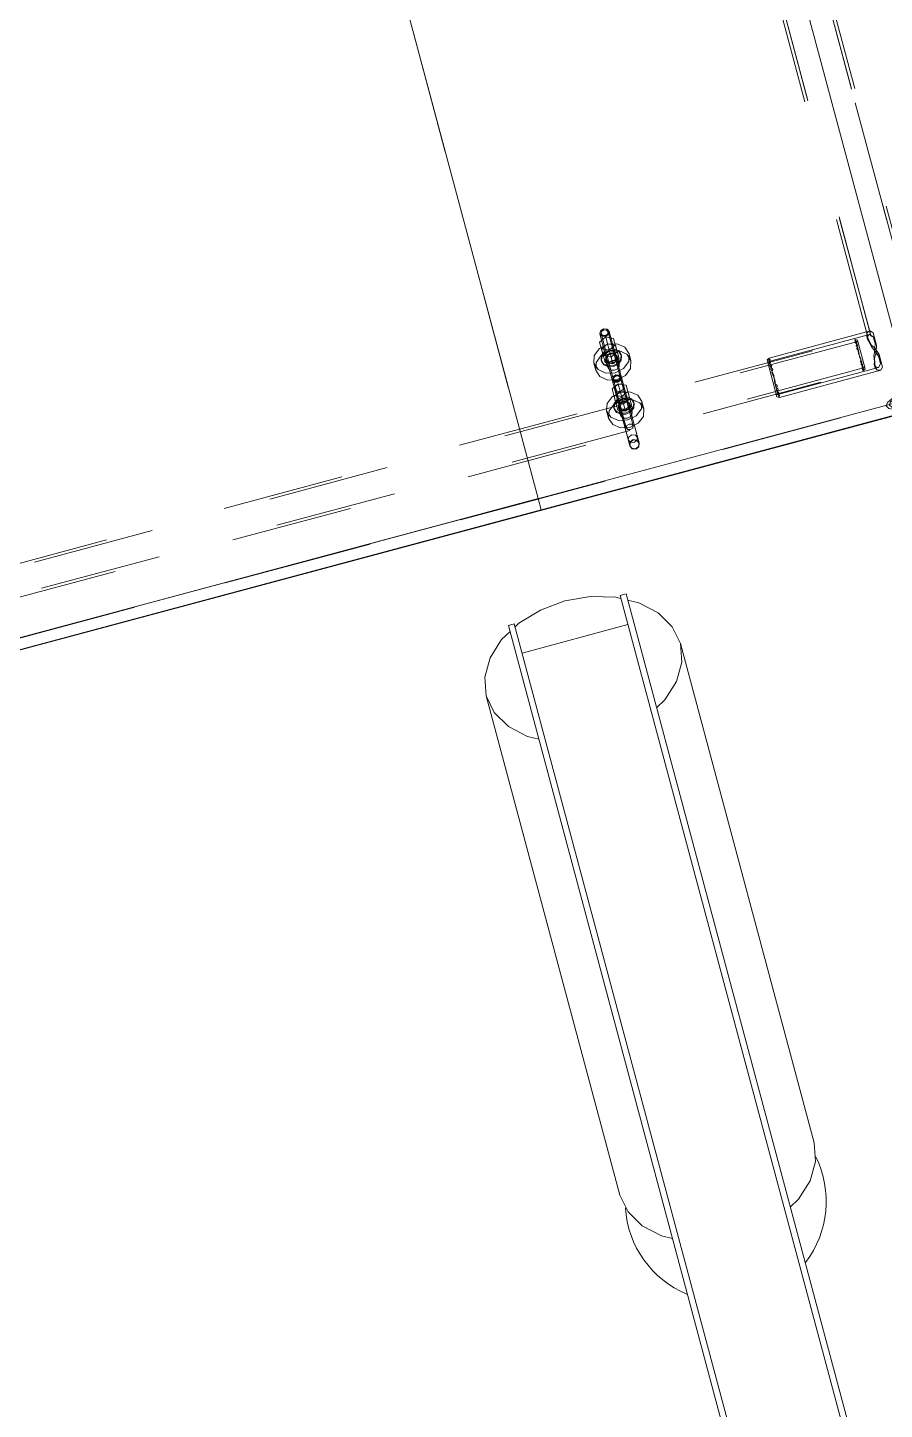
# Model space of a CAD drawing. Header units: millimetres. Extents: x -753 to 90, y 56274 to 56868.
# Drawn here: x -309.9 to -295.83, y 56762.3 to 56784.98 of the extents above; entities that cross this region are included whole.
import ezdxf

# ---------------------------------------------------------------- set-up
doc = ezdxf.new("R2010")
doc.units = ezdxf.units.MM
doc.linetypes.add('XKITLINE00', pattern=[0])
doc.linetypes.add('XKITLINE02', pattern=[4, 2, -2])
doc.layers.add('Cota', color=4, linetype='Continuous', lineweight=0)
doc.layers.add('Peça', color=2, linetype='Continuous', lineweight=0)

# ---------------------------------------------------------------- blocks, each defined once
blk = doc.blocks.new('*A1305')
at = {"layer": 'Peça', "color": 7, "linetype": 'XKITLINE02', "lineweight": 0}
for p, q in [((-296.268, 56779.828), (-333.746, 56769.787)), ((-333.719, 56769.841), (-296.318, 56779.861)), ((-296.32, 56779.838), (-296.302, 56779.849)), ((-296.286, 56779.802), (-296.32, 56779.838)), ((-296.318, 56779.861), (-296.297, 56779.828)), ((-296.302, 56779.849), (-296.318, 56779.861)), ((-296.318, 56779.861), (-296.273, 56779.849)), ((-296.297, 56779.828), (-296.313, 56779.811)), ((-296.313, 56779.811), (-296.276, 56779.765)), ((-296.297, 56779.754), (-296.286, 56779.802)), ((-296.276, 56779.765), (-296.285, 56779.706)), ((-296.147, 56779.377), (-296.273, 56779.849)), ((-296.297, 56779.754), (-296.269, 56779.727)), ((-296.285, 56779.706), (-296.257, 56779.678)), ((-296.256, 56779.63), (-296.269, 56779.727)), ((-296.257, 56779.678), (-296.242, 56779.576)), ((-296.218, 56779.534), (-296.256, 56779.63)), ((-296.242, 56779.576), (-296.205, 56779.485)), ((-296.152, 56779.398), (-333.631, 56769.357)), ((-333.58, 56769.324), (-296.18, 56779.344)), ((-296.228, 56779.495), (-296.218, 56779.534)), ((-296.191, 56779.449), (-296.228, 56779.495)), ((-296.205, 56779.485), (-296.216, 56779.448)), ((-296.216, 56779.448), (-296.181, 56779.412)), ((-296.2, 56779.391), (-296.191, 56779.449)), ((-296.2, 56779.391), (-296.178, 56779.384)), ((-296.181, 56779.412), (-296.193, 56779.363)), ((-296.193, 56779.363), (-296.172, 56779.363)), ((-296.18, 56779.344), (-296.178, 56779.384)), ((-296.18, 56779.344), (-296.147, 56779.377)), ((-296.172, 56779.363), (-296.18, 56779.344))]:
    blk.add_line(p, q, dxfattribs=at)
blk = doc.blocks.new('*A1307')
at = {"layer": 'Peça', "color": 7, "linetype": 'XKITLINE02', "lineweight": 0}
for p, q in [((-296.268, 56779.828), (-333.746, 56769.787)), ((-333.719, 56769.841), (-296.318, 56779.861)), ((-296.302, 56779.849), (-296.32, 56779.838)), ((-296.32, 56779.838), (-296.286, 56779.802)), ((-296.318, 56779.861), (-296.302, 56779.849)), ((-296.297, 56779.828), (-296.318, 56779.861)), ((-296.318, 56779.861), (-296.273, 56779.849)), ((-296.313, 56779.811), (-296.297, 56779.828)), ((-296.276, 56779.765), (-296.313, 56779.811)), ((-296.286, 56779.802), (-296.297, 56779.754)), ((-296.285, 56779.706), (-296.276, 56779.765)), ((-296.147, 56779.377), (-296.273, 56779.849)), ((-296.297, 56779.754), (-296.269, 56779.727)), ((-296.257, 56779.678), (-296.285, 56779.706)), ((-296.269, 56779.727), (-296.256, 56779.63)), ((-296.242, 56779.576), (-296.257, 56779.678)), ((-296.256, 56779.63), (-296.218, 56779.534)), ((-296.205, 56779.485), (-296.242, 56779.576)), ((-296.152, 56779.398), (-333.631, 56769.357)), ((-333.58, 56769.324), (-296.18, 56779.344)), ((-296.218, 56779.534), (-296.228, 56779.495)), ((-296.228, 56779.495), (-296.191, 56779.449)), ((-296.216, 56779.448), (-296.205, 56779.485)), ((-296.181, 56779.412), (-296.216, 56779.448)), ((-296.191, 56779.449), (-296.2, 56779.391)), ((-296.2, 56779.391), (-296.178, 56779.384)), ((-296.193, 56779.363), (-296.181, 56779.412)), ((-296.172, 56779.363), (-296.193, 56779.363)), ((-296.178, 56779.384), (-296.18, 56779.344)), ((-296.18, 56779.344), (-296.147, 56779.377)), ((-296.18, 56779.344), (-296.172, 56779.363))]:
    blk.add_line(p, q, dxfattribs=at)
blk = doc.blocks.new('*A1937')
at = {"layer": 'Peça', "color": 7, "linetype": 'XKITLINE02', "lineweight": 0}
for p, q in [((-296.067, 56780), (-297.727, 56779.555)), ((-296.108, 56779.977), (-296.067, 56780)), ((-296.067, 56780), (-296.016, 56779.969)), ((-297.752, 56779.494), (-296.077, 56779.943)), ((-296.122, 56779.902), (-296.12, 56779.958)), ((-296.122, 56779.902), (-296.112, 56779.863)), ((-296.09, 56779.852), (-296.122, 56779.902)), ((-296.12, 56779.958), (-296.108, 56779.977)), ((-296.112, 56779.863), (-296.11, 56779.91)), ((-296.085, 56779.821), (-296.112, 56779.863)), ((-296.11, 56779.91), (-296.096, 56779.932)), ((-296.077, 56779.943), (-296.096, 56779.932)), ((-296.053, 56779.774), (-296.09, 56779.852)), ((-296.085, 56779.821), (-296.041, 56779.729)), ((-296.077, 56779.943), (-296.015, 56779.905)), ((-295.987, 56779.711), (-296.053, 56779.774)), ((-296.016, 56779.969), (-295.961, 56779.764)), ((-296.015, 56779.905), (-295.985, 56779.795)), ((-295.985, 56779.795), (-295.994, 56779.642)), ((-295.968, 56779.643), (-295.961, 56779.764)), ((-297.727, 56779.555), (-297.76, 56779.523)), ((-297.727, 56779.555), (-297.737, 56779.532)), ((-297.73, 56779.506), (-297.727, 56779.555)), ((-296.041, 56779.729), (-296.01, 56779.699)), ((-295.925, 56779.572), (-296.01, 56779.699)), ((-296.007, 56779.6), (-295.994, 56779.642)), ((-295.998, 56779.499), (-296.007, 56779.6)), ((-295.968, 56779.643), (-295.995, 56779.555)), ((-295.995, 56779.555), (-295.988, 56779.469)), ((-295.92, 56779.609), (-295.987, 56779.711)), ((-295.897, 56779.461), (-295.925, 56779.572)), ((-295.92, 56779.609), (-295.865, 56779.406)), ((-297.76, 56779.523), (-297.598, 56778.92)), ((-297.737, 56779.532), (-297.71, 56779.532)), ((-297.73, 56779.506), (-297.701, 56779.498)), ((-297.71, 56779.532), (-297.725, 56779.471)), ((-297.725, 56779.471), (-297.682, 56779.426)), ((-297.701, 56779.498), (-297.713, 56779.424)), ((-297.713, 56779.424), (-297.666, 56779.367)), ((-297.682, 56779.426), (-297.696, 56779.379)), ((-297.696, 56779.379), (-297.65, 56779.266)), ((-297.679, 56779.318), (-297.666, 56779.367)), ((-297.631, 56779.198), (-297.679, 56779.318)), ((-297.606, 56778.948), (-295.931, 56779.397)), ((-295.894, 56779.353), (-297.554, 56778.908)), ((-295.998, 56779.499), (-296.001, 56779.449)), ((-295.99, 56779.41), (-296.001, 56779.449)), ((-296.001, 56779.449), (-295.975, 56779.409)), ((-295.988, 56779.469), (-295.99, 56779.41)), ((-295.99, 56779.41), (-295.96, 56779.363)), ((-295.975, 56779.409), (-295.952, 56779.397)), ((-295.96, 56779.363), (-295.94, 56779.353)), ((-295.931, 56779.397), (-295.952, 56779.397)), ((-295.94, 56779.353), (-295.894, 56779.353)), ((-295.931, 56779.397), (-295.897, 56779.461)), ((-295.894, 56779.353), (-295.865, 56779.406)), ((-297.65, 56779.266), (-297.631, 56779.138)), ((-297.615, 56779.076), (-297.631, 56779.198)), ((-297.631, 56779.138), (-297.595, 56779.102)), ((-297.595, 56779.102), (-297.607, 56779.029)), ((-297.615, 56779.076), (-297.579, 56779.043)), ((-297.607, 56779.029), (-297.56, 56778.971)), ((-297.598, 56778.92), (-297.554, 56778.908)), ((-297.579, 56779.043), (-297.594, 56778.982)), ((-297.551, 56778.937), (-297.594, 56778.982)), ((-297.56, 56778.971), (-297.58, 56778.949)), ((-297.58, 56778.949), (-297.554, 56778.908)), ((-297.574, 56778.924), (-297.551, 56778.937)), ((-297.554, 56778.908), (-297.574, 56778.924))]:
    blk.add_line(p, q, dxfattribs=at)
blk = doc.blocks.new('*A1938')
at = {"layer": 'Peça', "color": 7, "linetype": 'XKITLINE02', "lineweight": 0}
for p, q in [((-298.548, 56790.03), (-298.657, 56789.906)), ((-298.612, 56789.879), (-298.516, 56789.988)), ((-298.4, 56790.103), (-298.548, 56790.03)), ((-298.516, 56789.988), (-298.386, 56790.052)), ((-298.4, 56790.103), (-298.399, 56790.103)), ((-298.399, 56790.103), (-298.235, 56790.114)), ((-298.386, 56790.052), (-298.242, 56790.062)), ((-298.242, 56790.062), (-298.105, 56790.015)), ((-298.078, 56790.061), (-298.235, 56790.114)), ((-298.105, 56790.015), (-297.996, 56789.92)), ((-297.954, 56789.952), (-298.078, 56790.061)), ((-298.657, 56789.906), (-298.711, 56789.749)), ((-298.711, 56789.749), (-298.7, 56789.584)), ((-298.658, 56789.742), (-298.612, 56789.879)), ((-298.649, 56789.598), (-298.658, 56789.742)), ((-297.996, 56789.92), (-297.932, 56789.79)), ((-297.881, 56789.804), (-297.954, 56789.952)), ((-297.932, 56789.79), (-295.034, 56778.975)), ((-297.932, 56789.79), (-297.922, 56789.645)), ((-297.878, 56789.793), (-297.881, 56789.804)), ((-297.87, 56789.639), (-297.881, 56789.804)), ((-297.873, 56789.775), (-297.878, 56789.793)), ((-297.873, 56789.775), (-294.983, 56778.989)), ((-298.697, 56789.573), (-298.7, 56789.584)), ((-298.7, 56789.584), (-298.627, 56789.436)), ((-298.692, 56789.556), (-298.697, 56789.573)), ((-298.692, 56789.556), (-295.802, 56778.77)), ((-298.649, 56789.598), (-298.646, 56789.587)), ((-298.585, 56789.468), (-298.649, 56789.598)), ((-298.646, 56789.587), (-298.641, 56789.569)), ((-298.641, 56789.569), (-295.751, 56778.783)), ((-297.922, 56789.645), (-297.969, 56789.508)), ((-297.923, 56789.482), (-297.87, 56789.639)), ((-298.627, 56789.436), (-298.502, 56789.327)), ((-298.476, 56789.373), (-298.585, 56789.468)), ((-298.502, 56789.327), (-298.346, 56789.274)), ((-298.339, 56789.326), (-298.476, 56789.373)), ((-298.194, 56789.336), (-298.339, 56789.326)), ((-298.064, 56789.4), (-298.194, 56789.336)), ((-298.181, 56789.284), (-298.032, 56789.358)), ((-297.969, 56789.508), (-298.064, 56789.4)), ((-298.032, 56789.358), (-297.923, 56789.482)), ((-298.346, 56789.274), (-298.181, 56789.284)), ((-295.784, 56778.827), (-295.706, 56778.892)), ((-295.667, 56778.891), (-295.735, 56778.833)), ((-295.706, 56778.892), (-295.581, 56778.955)), ((-295.557, 56778.946), (-295.667, 56778.891)), ((-295.581, 56778.955), (-295.427, 56779.007)), ((-295.422, 56778.991), (-295.557, 56778.946)), ((-295.427, 56779.007), (-295.267, 56779.039)), ((-295.283, 56779.019), (-295.422, 56778.991)), ((-295.16, 56779.026), (-295.283, 56779.019)), ((-295.267, 56779.039), (-295.127, 56779.047)), ((-295.228, 56778.812), (-295.118, 56778.868)), ((-295.079, 56778.866), (-295.204, 56778.803)), ((-295.073, 56779.011), (-295.16, 56779.026)), ((-295.127, 56779.047), (-295.027, 56779.03)), ((-295.118, 56778.868), (-295.05, 56778.925)), ((-295.001, 56778.932), (-295.079, 56778.866)), ((-295.034, 56778.975), (-295.073, 56779.011)), ((-295.05, 56778.925), (-295.034, 56778.975)), ((-295.027, 56779.03), (-294.983, 56778.989)), ((-294.983, 56778.989), (-295.001, 56778.932)), ((-295.802, 56778.77), (-295.784, 56778.827)), ((-295.758, 56778.729), (-295.802, 56778.77)), ((-295.658, 56778.711), (-295.758, 56778.729)), ((-295.751, 56778.783), (-295.748, 56778.793)), ((-295.751, 56778.783), (-295.712, 56778.748)), ((-295.748, 56778.793), (-295.735, 56778.833)), ((-295.712, 56778.748), (-295.625, 56778.732)), ((-295.518, 56778.719), (-295.658, 56778.711)), ((-295.625, 56778.732), (-295.502, 56778.739)), ((-295.358, 56778.751), (-295.518, 56778.719)), ((-295.502, 56778.739), (-295.362, 56778.767)), ((-295.362, 56778.767), (-295.228, 56778.812)), ((-295.204, 56778.803), (-295.358, 56778.751))]:
    blk.add_line(p, q, dxfattribs=at)
blk = doc.blocks.new('*A1945')
at = {"layer": 'Peça', "color": 1, "linetype": 'XKITLINE00', "lineweight": 0}
for p, q in [((-300.076, 56775.683), (-300.172, 56775.657)), ((-300.076, 56775.683), (-296.28, 56761.517)), ((-300.172, 56775.657), (-296.377, 56761.491)), ((-302.008, 56775.165), (-301.911, 56775.191)), ((-302.008, 56775.165), (-298.212, 56760.999)), ((-301.911, 56775.191), (-298.115, 56761.025)), ((-301.783, 56774.713), (-300.044, 56775.179))]:
    blk.add_line(p, q, dxfattribs=at)
blk = doc.blocks.new('*A1947')
at = {"layer": 'Peça', "color": 1, "linetype": 'XKITLINE00', "lineweight": 0}
for start, end in [(322.6823, 26.3736), (183.6257, 247.317)]:
    blk.add_arc((-298.439, 56765.711), 1.65, start, end, dxfattribs=at)
blk = doc.blocks.new('*A1964')
at = {"layer": 'Peça', "color": 1, "linetype": 'XKITLINE00', "lineweight": 0}
for p, q in [((-301.482, 56775.418), (-301.08, 56775.567)), ((-301.08, 56775.567), (-300.657, 56775.639)), ((-300.657, 56775.639), (-300.243, 56775.63)), ((-300.243, 56775.63), (-300.16, 56775.61)), ((-300.049, 56775.583), (-299.865, 56775.539)), ((-299.865, 56775.539), (-299.549, 56775.374)), ((-301.836, 56775.203), (-301.482, 56775.418)), ((-299.549, 56775.374), (-299.317, 56775.144)), ((-302.119, 56774.935), (-301.981, 56775.066)), ((-301.898, 56775.144), (-301.836, 56775.203)), ((-299.317, 56775.144), (-299.184, 56774.867)), ((-302.309, 56774.634), (-302.119, 56774.935)), ((-299.184, 56774.867), (-299.16, 56774.561)), ((-296.988, 56766.671), (-299.184, 56774.867)), ((-302.396, 56774.319), (-302.309, 56774.634)), ((-299.16, 56774.561), (-299.247, 56774.247)), ((-302.372, 56774.013), (-302.396, 56774.319)), ((-299.247, 56774.247), (-299.438, 56773.945)), ((-302.239, 56773.736), (-302.372, 56774.013)), ((-300.176, 56765.817), (-302.372, 56774.013)), ((-299.438, 56773.945), (-299.575, 56773.815)), ((-302.007, 56773.507), (-302.239, 56773.736)), ((-301.691, 56773.341), (-302.007, 56773.507)), ((-301.507, 56773.297), (-301.691, 56773.341)), ((-296.964, 56766.365), (-296.988, 56766.671)), ((-297.051, 56766.05), (-296.964, 56766.365)), ((-297.241, 56765.749), (-297.051, 56766.05)), ((-300.176, 56765.817), (-300.043, 56765.54)), ((-297.379, 56765.619), (-297.241, 56765.749)), ((-300.043, 56765.54), (-299.811, 56765.311)), ((-299.811, 56765.311), (-299.495, 56765.145)), ((-299.495, 56765.145), (-299.311, 56765.101))]:
    blk.add_line(p, q, dxfattribs=at)
blk = doc.blocks.new('*A1982')
at = {"layer": 'Peça', "color": 7, "linetype": 'XKITLINE02', "lineweight": 0}
for p, q in [((-300.222, 56778.872), (-300.248, 56778.837)), ((-300.144, 56778.911), (-300.222, 56778.872)), ((-300.216, 56778.853), (-300.139, 56778.892)), ((-300.057, 56778.916), (-300.144, 56778.911)), ((-300.139, 56778.892), (-300.052, 56778.897)), ((-300.057, 56778.916), (-300.017, 56778.899)), ((-300.052, 56778.897), (-299.98, 56778.866)), ((-299.98, 56778.866), (-299.941, 56778.808)), ((-300.269, 56778.72), (-300.264, 56778.79)), ((-300.264, 56778.79), (-300.216, 56778.853)), ((-300.197, 56778.76), (-300.194, 56778.797)), ((-300.192, 56778.741), (-300.197, 56778.76)), ((-300.176, 56778.73), (-300.197, 56778.76)), ((-300.194, 56778.797), (-300.169, 56778.83)), ((-300.189, 56778.778), (-300.192, 56778.741)), ((-300.192, 56778.741), (-300.171, 56778.71)), ((-300.164, 56778.811), (-300.189, 56778.778)), ((-300.138, 56778.713), (-300.176, 56778.73)), ((-300.171, 56778.71), (-300.133, 56778.694)), ((-300.169, 56778.83), (-300.128, 56778.851)), ((-300.123, 56778.832), (-300.164, 56778.811)), ((-300.092, 56778.716), (-300.138, 56778.713)), ((-300.133, 56778.694), (-300.087, 56778.697)), ((-300.128, 56778.851), (-300.082, 56778.854)), ((-300.077, 56778.834), (-300.123, 56778.832)), ((-300.051, 56778.737), (-300.092, 56778.716)), ((-300.087, 56778.697), (-300.046, 56778.717)), ((-300.082, 56778.854), (-300.044, 56778.838)), ((-300.077, 56778.834), (-300.059, 56778.827)), ((-300.059, 56778.827), (-300.039, 56778.818)), ((-300.026, 56778.77), (-300.051, 56778.737)), ((-300.046, 56778.717), (-300.02, 56778.75)), ((-300.044, 56778.838), (-300.023, 56778.807)), ((-300.018, 56778.787), (-300.039, 56778.818)), ((-300.023, 56778.807), (-300.026, 56778.77)), ((-300.018, 56778.787), (-300.023, 56778.807)), ((-300.02, 56778.75), (-300.018, 56778.787))]:
    blk.add_line(p, q, dxfattribs=at)
at = {"layer": 'Peça', "color": 4, "linetype": 'XKITLINE00', "lineweight": 0}
for p, q in [((-300.017, 56778.899), (-299.985, 56778.885)), ((-299.946, 56778.828), (-299.985, 56778.885)), ((-300.269, 56778.809), (-300.274, 56778.74)), ((-300.269, 56778.72), (-300.274, 56778.74)), ((-300.274, 56778.74), (-300.235, 56778.682)), ((-300.248, 56778.837), (-300.269, 56778.809)), ((-300.23, 56778.662), (-300.269, 56778.72)), ((-300.235, 56778.682), (-300.162, 56778.651)), ((-300.157, 56778.632), (-300.23, 56778.662)), ((-300.162, 56778.651), (-300.076, 56778.656)), ((-300.071, 56778.636), (-300.157, 56778.632)), ((-300.076, 56778.656), (-299.998, 56778.695)), ((-299.993, 56778.676), (-300.071, 56778.636)), ((-299.998, 56778.695), (-299.951, 56778.758)), ((-299.945, 56778.738), (-299.993, 56778.676)), ((-299.951, 56778.758), (-299.946, 56778.828)), ((-299.941, 56778.808), (-299.946, 56778.828)), ((-299.941, 56778.808), (-299.945, 56778.738))]:
    blk.add_line(p, q, dxfattribs=at)
blk = doc.blocks.new('*A1983')
at = {"layer": 'Peça', "color": 4, "linetype": 'XKITLINE00', "lineweight": 0}
for p, q in [((-300.302, 56778.92), (-300.386, 56778.809)), ((-300.275, 56778.934), (-300.302, 56778.92)), ((-300.012, 56778.998), (-300.043, 56778.996)), ((-299.884, 56778.944), (-300.012, 56778.998)), ((-299.815, 56778.842), (-299.884, 56778.944)), ((-300.386, 56778.809), (-300.395, 56778.686)), ((-300.362, 56778.565), (-300.395, 56778.686)), ((-300.395, 56778.686), (-300.326, 56778.584)), ((-299.908, 56778.608), (-299.824, 56778.719)), ((-299.824, 56778.719), (-299.815, 56778.842)), ((-299.782, 56778.72), (-299.815, 56778.842)), ((-299.782, 56778.72), (-299.791, 56778.597)), ((-300.293, 56778.463), (-300.362, 56778.565)), ((-300.326, 56778.584), (-300.197, 56778.53)), ((-300.165, 56778.409), (-300.293, 56778.463)), ((-300.197, 56778.53), (-300.044, 56778.539)), ((-300.012, 56778.417), (-300.165, 56778.409)), ((-300.044, 56778.539), (-299.908, 56778.608)), ((-299.875, 56778.486), (-300.012, 56778.417)), ((-299.791, 56778.597), (-299.875, 56778.486))]:
    blk.add_line(p, q, dxfattribs=at)
at = {"layer": 'Peça', "color": 7, "linetype": 'XKITLINE02', "lineweight": 0}
for p, q in [((-300.165, 56778.989), (-300.275, 56778.934)), ((-300.269, 56778.799), (-300.133, 56778.868)), ((-300.043, 56778.996), (-300.165, 56778.989)), ((-300.133, 56778.868), (-299.98, 56778.876)), ((-299.98, 56778.876), (-299.851, 56778.822)), ((-300.362, 56778.565), (-300.353, 56778.688)), ((-300.353, 56778.688), (-300.269, 56778.799)), ((-300.201, 56778.738), (-300.198, 56778.779)), ((-300.201, 56778.738), (-300.169, 56778.617)), ((-300.178, 56778.704), (-300.201, 56778.738)), ((-300.198, 56778.779), (-300.17, 56778.816)), ((-300.136, 56778.686), (-300.178, 56778.704)), ((-300.17, 56778.816), (-300.125, 56778.839)), ((-300.166, 56778.658), (-300.169, 56778.617)), ((-300.138, 56778.695), (-300.166, 56778.658)), ((-300.092, 56778.718), (-300.138, 56778.695)), ((-300.085, 56778.689), (-300.136, 56778.686)), ((-300.125, 56778.839), (-300.074, 56778.842)), ((-300.041, 56778.72), (-300.092, 56778.718)), ((-300.039, 56778.712), (-300.085, 56778.689)), ((-300.074, 56778.842), (-300.031, 56778.824)), ((-299.999, 56778.702), (-300.041, 56778.72)), ((-300.011, 56778.749), (-300.039, 56778.712)), ((-300.031, 56778.824), (-300.008, 56778.79)), ((-300.008, 56778.79), (-300.011, 56778.749)), ((-300.008, 56778.79), (-299.976, 56778.668)), ((-300.006, 56778.59), (-299.978, 56778.627)), ((-299.976, 56778.668), (-299.999, 56778.702)), ((-299.978, 56778.627), (-299.976, 56778.668)), ((-299.851, 56778.822), (-299.782, 56778.72)), ((-300.169, 56778.617), (-300.146, 56778.583)), ((-300.146, 56778.583), (-300.103, 56778.565)), ((-300.103, 56778.565), (-300.052, 56778.567)), ((-300.052, 56778.567), (-300.006, 56778.59))]:
    blk.add_line(p, q, dxfattribs=at)
blk = doc.blocks.new('*A1984')
at = {"layer": 'Peça', "color": 7, "linetype": 'XKITLINE02', "lineweight": 0}
for p, q in [((-300.511, 56779.816), (-300.409, 56779.902)), ((-300.511, 56779.816), (-300.451, 56779.595)), ((-300.379, 56779.788), (-300.48, 56779.703)), ((-300.379, 56779.788), (-300.409, 56779.902)), ((-300.409, 56779.902), (-300.279, 56779.878)), ((-300.249, 56779.765), (-300.379, 56779.788)), ((-300.25, 56779.77), (-300.351, 56779.685)), ((-300.22, 56779.657), (-300.279, 56779.878)), ((-300.351, 56779.685), (-300.482, 56779.708)), ((-300.451, 56779.595), (-300.321, 56779.571)), ((-300.321, 56779.571), (-300.351, 56779.685)), ((-300.321, 56779.571), (-300.22, 56779.657))]:
    blk.add_line(p, q, dxfattribs=at)
blk = doc.blocks.new('*A1985')
at = {"layer": 'Peça', "color": 7, "linetype": 'XKITLINE02', "lineweight": 0}
for p, q in [((-300.48, 56779.703), (-300.379, 56779.788)), ((-300.349, 56779.674), (-300.379, 56779.788)), ((-300.379, 56779.788), (-300.249, 56779.765)), ((-300.189, 56779.543), (-300.249, 56779.765)), ((-300.48, 56779.703), (-300.421, 56779.481)), ((-300.321, 56779.571), (-300.451, 56779.595)), ((-300.349, 56779.674), (-300.45, 56779.589)), ((-300.218, 56779.651), (-300.349, 56779.674)), ((-300.22, 56779.657), (-300.321, 56779.571)), ((-300.291, 56779.458), (-300.321, 56779.571)), ((-300.291, 56779.458), (-300.189, 56779.543)), ((-300.421, 56779.481), (-300.291, 56779.458))]:
    blk.add_line(p, q, dxfattribs=at)
blk = doc.blocks.new('*A1986')
at = {"layer": 'Peça', "color": 7, "linetype": 'XKITLINE02', "lineweight": 0}
for p, q in [((-300.484, 56779.522), (-300.48, 56779.594)), ((-300.48, 56779.594), (-300.433, 56779.659)), ((-300.475, 56779.576), (-300.479, 56779.504)), ((-300.428, 56779.641), (-300.475, 56779.576)), ((-300.433, 56779.659), (-300.355, 56779.699)), ((-300.35, 56779.681), (-300.428, 56779.641)), ((-300.404, 56779.581), (-300.407, 56779.543)), ((-300.402, 56779.525), (-300.407, 56779.543)), ((-300.407, 56779.543), (-300.385, 56779.511)), ((-300.379, 56779.615), (-300.404, 56779.581)), ((-300.402, 56779.525), (-300.399, 56779.563)), ((-300.399, 56779.563), (-300.375, 56779.597)), ((-300.338, 56779.636), (-300.379, 56779.615)), ((-300.375, 56779.597), (-300.334, 56779.618)), ((-300.355, 56779.699), (-300.268, 56779.703)), ((-300.263, 56779.685), (-300.35, 56779.681)), ((-300.292, 56779.639), (-300.338, 56779.636)), ((-300.334, 56779.618), (-300.288, 56779.621)), ((-300.254, 56779.621), (-300.292, 56779.639)), ((-300.288, 56779.621), (-300.249, 56779.603)), ((-300.268, 56779.703), (-300.195, 56779.671)), ((-300.19, 56779.652), (-300.263, 56779.685)), ((-300.26, 56779.517), (-300.235, 56779.551)), ((-300.233, 56779.589), (-300.254, 56779.621)), ((-300.249, 56779.603), (-300.228, 56779.571)), ((-300.235, 56779.551), (-300.233, 56779.589)), ((-300.228, 56779.571), (-300.233, 56779.589)), ((-300.228, 56779.571), (-300.23, 56779.533)), ((-300.16, 56779.538), (-300.207, 56779.473)), ((-300.195, 56779.671), (-300.155, 56779.61)), ((-300.151, 56779.592), (-300.19, 56779.652)), ((-300.155, 56779.61), (-300.16, 56779.538)), ((-300.151, 56779.592), (-300.155, 56779.61)), ((-300.155, 56779.52), (-300.151, 56779.592)), ((-300.479, 56779.504), (-300.484, 56779.522)), ((-300.444, 56779.462), (-300.484, 56779.522)), ((-300.479, 56779.504), (-300.439, 56779.443)), ((-300.371, 56779.429), (-300.444, 56779.462)), ((-300.439, 56779.443), (-300.366, 56779.411)), ((-300.381, 56779.493), (-300.402, 56779.525)), ((-300.385, 56779.511), (-300.347, 56779.494)), ((-300.342, 56779.475), (-300.381, 56779.493)), ((-300.284, 56779.433), (-300.371, 56779.429)), ((-300.366, 56779.411), (-300.279, 56779.415)), ((-300.347, 56779.494), (-300.301, 56779.496)), ((-300.296, 56779.478), (-300.342, 56779.475)), ((-300.301, 56779.496), (-300.26, 56779.517)), ((-300.255, 56779.499), (-300.296, 56779.478)), ((-300.207, 56779.473), (-300.284, 56779.433)), ((-300.279, 56779.415), (-300.202, 56779.455)), ((-300.23, 56779.533), (-300.255, 56779.499)), ((-300.202, 56779.455), (-300.155, 56779.52))]:
    blk.add_line(p, q, dxfattribs=at)
blk = doc.blocks.new('*A2002')
at = {"layer": 'Peça', "color": 4, "linetype": 'XKITLINE00', "lineweight": 0}
for p, q in [((-304.605, 56788.762), (-313.107, 56786.485)), ((-304.605, 56788.762), (-304.605, 56788.762)), ((-304.605, 56788.762), (-301.52, 56777.247)), ((-313.259, 56786.444), (-323.384, 56783.732)), ((-323.537, 56783.691), (-325.199, 56783.245)), ((-325.199, 56783.245), (-325.199, 56783.245)), ((-325.199, 56783.245), (-325.176, 56783.16)), ((-325.176, 56783.159), (-325.122, 56782.959)), ((-325.122, 56782.959), (-325.084, 56782.816)), ((-325.084, 56782.816), (-324.985, 56782.446)), ((-324.985, 56782.446), (-324.924, 56782.218)), ((-324.924, 56782.218), (-324.78, 56781.682)), ((-324.78, 56781.682), (-324.407, 56780.287)), ((-324.407, 56780.287), (-324.179, 56779.436)), ((-324.179, 56779.436), (-324.055, 56778.974)), ((-324.055, 56778.974), (-323.788, 56777.977)), ((-323.788, 56777.977), (-323.342, 56776.313)), ((-322.114, 56771.73), (-301.52, 56777.247)), ((-322.064, 56771.544), (-301.471, 56777.061)), ((-322.063, 56771.538), (-301.469, 56777.055)), ((-301.52, 56777.247), (-301.471, 56777.061)), ((-301.469, 56777.055), (-301.471, 56777.061)), ((-323.342, 56776.313), (-322.489, 56773.13)), ((-322.489, 56773.13), (-322.064, 56771.544)), ((-322.063, 56771.538), (-322.064, 56771.544))]:
    blk.add_line(p, q, dxfattribs=at)
at = {"layer": 'Peça', "color": 7, "linetype": 'XKITLINE02', "lineweight": 0}
for p, q in [((-304.598, 56788.734), (-301.52, 56777.247)), ((-304.515, 56788.424), (-325.109, 56782.907)), ((-313.107, 56786.485), (-313.259, 56786.444)), ((-323.384, 56783.732), (-323.537, 56783.691)), ((-325.191, 56783.217), (-325.176, 56783.159)), ((-325.153, 56783.074), (-325.122, 56782.959)), ((-325.038, 56782.645), (-324.985, 56782.446)), ((-324.856, 56781.964), (-324.78, 56781.682)), ((-324.697, 56781.373), (-324.407, 56780.287)), ((-324.296, 56779.874), (-324.179, 56779.436)), ((-323.924, 56778.487), (-323.788, 56777.977)), ((-323.645, 56777.444), (-323.342, 56776.313)), ((-322.112, 56771.723), (-301.519, 56777.24)), ((-301.471, 56777.061), (-301.469, 56777.055)), ((-322.064, 56771.544), (-322.063, 56771.538))]:
    blk.add_line(p, q, dxfattribs=at)
blk = doc.blocks.new('*A2003')
at = {"layer": 'Peça', "color": 4, "linetype": 'XKITLINE00', "lineweight": 0}
for p, q in [((-296.432, 56790.952), (-297.167, 56790.755)), ((-296.432, 56790.952), (-296.432, 56790.952)), ((-296.432, 56790.952), (-293.347, 56779.436)), ((-297.32, 56790.714), (-302.829, 56789.238)), ((-302.982, 56789.197), (-313.107, 56786.485)), ((-313.259, 56786.444), (-317.026, 56785.435)), ((-317.026, 56785.435), (-317.026, 56785.435)), ((-317.026, 56785.435), (-316.949, 56785.149)), ((-316.949, 56785.149), (-316.811, 56784.635)), ((-316.811, 56784.635), (-316.607, 56783.871)), ((-316.607, 56783.871), (-316.233, 56782.477)), ((-316.233, 56782.477), (-316.005, 56781.626)), ((-316.005, 56781.626), (-315.472, 56779.634)), ((-315.472, 56779.634), (-315.323, 56779.079)), ((-313.941, 56773.919), (-293.347, 56779.436)), ((-293.347, 56779.436), (-293.297, 56779.251)), ((-313.891, 56773.734), (-293.297, 56779.251)), ((-293.295, 56779.244), (-294.934, 56778.805)), ((-293.295, 56779.244), (-293.297, 56779.251)), ((-315.323, 56779.079), (-314.843, 56777.287)), ((-295.753, 56778.586), (-313.889, 56773.727)), ((-314.843, 56777.287), (-314.496, 56775.994)), ((-314.496, 56775.994), (-313.891, 56773.734)), ((-313.889, 56773.727), (-313.891, 56773.734))]:
    blk.add_line(p, q, dxfattribs=at)
at = {"layer": 'Peça', "color": 7, "linetype": 'XKITLINE02', "lineweight": 0}
for p, q in [((-296.424, 56790.923), (-293.347, 56779.436)), ((-297.167, 56790.755), (-297.32, 56790.714)), ((-296.341, 56790.614), (-316.935, 56785.097)), ((-302.829, 56789.238), (-302.982, 56789.197)), ((-313.107, 56786.485), (-313.259, 56786.444)), ((-317.018, 56785.406), (-316.949, 56785.149)), ((-316.911, 56785.006), (-316.811, 56784.635)), ((-316.751, 56784.408), (-316.607, 56783.871)), ((-316.524, 56783.562), (-316.233, 56782.477)), ((-316.123, 56782.064), (-316.005, 56781.626)), ((-315.881, 56781.163), (-315.472, 56779.634)), ((-313.939, 56773.913), (-293.345, 56779.43)), ((-293.297, 56779.251), (-293.295, 56779.244)), ((-294.934, 56778.805), (-295.753, 56778.586)), ((-315.168, 56778.502), (-314.843, 56777.287)), ((-314.672, 56776.65), (-314.496, 56775.994)), ((-313.891, 56773.734), (-313.889, 56773.727))]:
    blk.add_line(p, q, dxfattribs=at)
blk = doc.blocks.new('*A2020')
at = {"layer": 'Peça', "color": 7, "linetype": 'XKITLINE02', "lineweight": 0}
for p, q in [((-298.657, 56789.906), (-298.548, 56790.03)), ((-298.516, 56789.988), (-298.611, 56789.879)), ((-298.548, 56790.03), (-298.4, 56790.103)), ((-298.386, 56790.052), (-298.516, 56789.988)), ((-298.4, 56790.103), (-298.234, 56790.114)), ((-298.241, 56790.062), (-298.386, 56790.052)), ((-298.104, 56790.015), (-298.241, 56790.062)), ((-298.234, 56790.114), (-298.078, 56790.061)), ((-297.995, 56789.92), (-298.104, 56790.015)), ((-298.078, 56790.061), (-298.069, 56790.053)), ((-298.069, 56790.053), (-297.953, 56789.952)), ((-298.71, 56789.749), (-298.657, 56789.906)), ((-298.699, 56789.584), (-298.71, 56789.749)), ((-298.611, 56789.879), (-298.658, 56789.742)), ((-298.658, 56789.742), (-298.648, 56789.598)), ((-297.931, 56789.79), (-297.995, 56789.92)), ((-297.953, 56789.952), (-297.88, 56789.804)), ((-297.931, 56789.79), (-297.928, 56789.779)), ((-297.922, 56789.646), (-297.931, 56789.79)), ((-297.928, 56789.779), (-297.924, 56789.762)), ((-297.924, 56789.762), (-296.312, 56783.744)), ((-297.877, 56789.793), (-297.88, 56789.804)), ((-297.88, 56789.804), (-297.869, 56789.639)), ((-297.873, 56789.775), (-297.877, 56789.793)), ((-297.873, 56789.775), (-294.983, 56778.989)), ((-298.696, 56789.573), (-298.699, 56789.584)), ((-298.626, 56789.436), (-298.699, 56789.584)), ((-298.692, 56789.556), (-298.696, 56789.573)), ((-298.692, 56789.556), (-295.802, 56778.77)), ((-298.648, 56789.598), (-295.751, 56778.783)), ((-298.648, 56789.598), (-298.584, 56789.468)), ((-297.969, 56789.509), (-297.922, 56789.646)), ((-297.869, 56789.639), (-297.923, 56789.482)), ((-298.502, 56789.327), (-298.626, 56789.436)), ((-298.584, 56789.468), (-298.475, 56789.373)), ((-298.345, 56789.274), (-298.502, 56789.327)), ((-298.475, 56789.373), (-298.338, 56789.326)), ((-298.338, 56789.326), (-298.194, 56789.336)), ((-298.194, 56789.336), (-298.064, 56789.4)), ((-298.032, 56789.358), (-298.18, 56789.285)), ((-298.064, 56789.4), (-297.969, 56789.509)), ((-297.923, 56789.482), (-298.032, 56789.358)), ((-298.18, 56789.285), (-298.345, 56789.274)), ((-296.312, 56783.744), (-295.034, 56778.976)), ((-295.706, 56778.892), (-295.784, 56778.827)), ((-295.735, 56778.834), (-295.667, 56778.891)), ((-295.581, 56778.955), (-295.706, 56778.892)), ((-295.667, 56778.891), (-295.557, 56778.946)), ((-295.427, 56779.007), (-295.581, 56778.955)), ((-295.557, 56778.946), (-295.422, 56778.991)), ((-295.267, 56779.039), (-295.427, 56779.007)), ((-295.422, 56778.991), (-295.283, 56779.019)), ((-295.283, 56779.019), (-295.16, 56779.026)), ((-295.127, 56779.047), (-295.267, 56779.039)), ((-295.118, 56778.868), (-295.227, 56778.813)), ((-295.204, 56778.803), (-295.078, 56778.866)), ((-295.16, 56779.026), (-295.073, 56779.011)), ((-295.027, 56779.03), (-295.127, 56779.047)), ((-295.05, 56778.925), (-295.118, 56778.868)), ((-295.078, 56778.866), (-295.001, 56778.932)), ((-295.073, 56779.011), (-295.034, 56778.976)), ((-295.034, 56778.976), (-295.05, 56778.925)), ((-294.983, 56778.989), (-295.027, 56779.03)), ((-295.001, 56778.932), (-294.983, 56778.989)), ((-295.802, 56778.77), (-295.799, 56778.78)), ((-295.802, 56778.77), (-295.758, 56778.729)), ((-295.799, 56778.78), (-295.784, 56778.827)), ((-295.758, 56778.729), (-295.658, 56778.711)), ((-295.751, 56778.783), (-295.735, 56778.834)), ((-295.712, 56778.748), (-295.751, 56778.783)), ((-295.624, 56778.732), (-295.712, 56778.748)), ((-295.658, 56778.711), (-295.517, 56778.719)), ((-295.502, 56778.739), (-295.624, 56778.732)), ((-295.517, 56778.719), (-295.358, 56778.751)), ((-295.362, 56778.767), (-295.502, 56778.739)), ((-295.227, 56778.813), (-295.362, 56778.767)), ((-295.358, 56778.751), (-295.204, 56778.803))]:
    blk.add_line(p, q, dxfattribs=at)
blk = doc.blocks.new('*A2021')
at = {"layer": 'Peça', "color": 7, "linetype": 'XKITLINE02', "lineweight": 0}
for p, q in [((-296.067, 56780), (-297.727, 56779.555)), ((-296.067, 56780), (-296.107, 56779.977)), ((-296.016, 56779.969), (-296.067, 56780)), ((-296.077, 56779.943), (-297.752, 56779.494)), ((-296.12, 56779.958), (-296.122, 56779.902)), ((-296.112, 56779.863), (-296.122, 56779.902)), ((-296.122, 56779.902), (-296.09, 56779.852)), ((-296.107, 56779.977), (-296.12, 56779.958)), ((-296.11, 56779.91), (-296.112, 56779.863)), ((-296.112, 56779.863), (-296.085, 56779.821)), ((-296.11, 56779.91), (-296.095, 56779.932)), ((-296.095, 56779.932), (-296.077, 56779.943)), ((-296.09, 56779.852), (-296.053, 56779.774)), ((-296.085, 56779.821), (-296.041, 56779.729)), ((-296.077, 56779.943), (-296.015, 56779.905)), ((-296.053, 56779.774), (-295.987, 56779.711)), ((-296.016, 56779.969), (-295.961, 56779.764)), ((-296.015, 56779.905), (-295.985, 56779.795)), ((-295.985, 56779.795), (-295.994, 56779.642)), ((-295.961, 56779.764), (-295.968, 56779.643)), ((-297.727, 56779.555), (-297.76, 56779.523)), ((-297.736, 56779.532), (-297.727, 56779.555)), ((-297.727, 56779.555), (-297.73, 56779.506)), ((-296.041, 56779.729), (-296.01, 56779.699)), ((-295.925, 56779.572), (-296.01, 56779.699)), ((-295.994, 56779.642), (-296.007, 56779.6)), ((-296.007, 56779.6), (-295.998, 56779.499)), ((-295.994, 56779.555), (-295.968, 56779.643)), ((-295.988, 56779.469), (-295.994, 56779.555)), ((-295.919, 56779.61), (-295.987, 56779.711)), ((-295.896, 56779.461), (-295.925, 56779.572)), ((-295.919, 56779.61), (-295.865, 56779.406)), ((-297.76, 56779.523), (-297.598, 56778.92)), ((-297.736, 56779.532), (-297.71, 56779.532)), ((-297.73, 56779.506), (-297.701, 56779.498)), ((-297.71, 56779.532), (-297.725, 56779.471)), ((-297.725, 56779.471), (-297.682, 56779.426)), ((-297.701, 56779.498), (-297.713, 56779.424)), ((-297.713, 56779.424), (-297.666, 56779.367)), ((-297.682, 56779.426), (-297.696, 56779.379)), ((-297.696, 56779.379), (-297.65, 56779.266)), ((-297.666, 56779.367), (-297.679, 56779.318)), ((-297.679, 56779.318), (-297.631, 56779.198)), ((-295.931, 56779.397), (-297.606, 56778.949)), ((-295.893, 56779.353), (-297.554, 56778.908)), ((-295.998, 56779.499), (-296.001, 56779.449)), ((-295.99, 56779.41), (-296.001, 56779.449)), ((-296.001, 56779.449), (-295.975, 56779.409)), ((-295.99, 56779.41), (-295.988, 56779.469)), ((-295.96, 56779.363), (-295.99, 56779.41)), ((-295.975, 56779.409), (-295.952, 56779.397)), ((-295.94, 56779.353), (-295.96, 56779.363)), ((-295.952, 56779.397), (-295.931, 56779.397)), ((-295.893, 56779.353), (-295.94, 56779.353)), ((-295.931, 56779.397), (-295.896, 56779.461)), ((-295.865, 56779.406), (-295.893, 56779.353)), ((-297.65, 56779.266), (-297.631, 56779.138)), ((-297.631, 56779.198), (-297.614, 56779.076)), ((-297.631, 56779.138), (-297.595, 56779.102)), ((-297.595, 56779.102), (-297.607, 56779.029)), ((-297.614, 56779.076), (-297.579, 56779.043)), ((-297.607, 56779.029), (-297.56, 56778.971)), ((-297.598, 56778.92), (-297.554, 56778.908)), ((-297.579, 56779.043), (-297.594, 56778.982)), ((-297.594, 56778.982), (-297.551, 56778.937)), ((-297.56, 56778.971), (-297.58, 56778.949)), ((-297.554, 56778.908), (-297.58, 56778.949)), ((-297.551, 56778.937), (-297.573, 56778.924)), ((-297.573, 56778.924), (-297.554, 56778.908))]:
    blk.add_line(p, q, dxfattribs=at)
blk = doc.blocks.new('*A2067')
at = {"layer": 'Peça', "color": 7, "linetype": 'XKITLINE02', "lineweight": 0}
for p, q in [((-300.514, 56779.712), (-300.378, 56779.782)), ((-300.378, 56779.782), (-300.224, 56779.79)), ((-300.224, 56779.79), (-300.095, 56779.732)), ((-300.605, 56779.47), (-300.597, 56779.598)), ((-300.597, 56779.598), (-300.514, 56779.712)), ((-300.484, 56779.599), (-300.567, 56779.484)), ((-300.347, 56779.669), (-300.484, 56779.599)), ((-300.409, 56779.565), (-300.411, 56779.522)), ((-300.381, 56779.603), (-300.409, 56779.565)), ((-300.336, 56779.626), (-300.381, 56779.603)), ((-300.194, 56779.676), (-300.347, 56779.669)), ((-300.285, 56779.629), (-300.336, 56779.626)), ((-300.242, 56779.609), (-300.285, 56779.629)), ((-300.218, 56779.574), (-300.242, 56779.609)), ((-300.221, 56779.531), (-300.218, 56779.574)), ((-300.188, 56779.46), (-300.218, 56779.574)), ((-300.065, 56779.619), (-300.194, 56779.676)), ((-300.095, 56779.732), (-300.025, 56779.626)), ((-299.995, 56779.512), (-300.065, 56779.619)), ((-300.025, 56779.626), (-300.032, 56779.498)), ((-299.995, 56779.512), (-300.025, 56779.626)), ((-300.574, 56779.357), (-300.605, 56779.47)), ((-300.534, 56779.364), (-300.605, 56779.47)), ((-300.567, 56779.484), (-300.574, 56779.357)), ((-300.574, 56779.357), (-300.504, 56779.25)), ((-300.405, 56779.306), (-300.534, 56779.364)), ((-300.381, 56779.409), (-300.411, 56779.522)), ((-300.411, 56779.522), (-300.388, 56779.486)), ((-300.252, 56779.314), (-300.405, 56779.306)), ((-300.388, 56779.486), (-300.345, 56779.467)), ((-300.381, 56779.409), (-300.378, 56779.451)), ((-300.358, 56779.373), (-300.381, 56779.409)), ((-300.378, 56779.451), (-300.351, 56779.489)), ((-300.315, 56779.354), (-300.358, 56779.373)), ((-300.351, 56779.489), (-300.305, 56779.513)), ((-300.345, 56779.467), (-300.294, 56779.47)), ((-300.263, 56779.356), (-300.315, 56779.354)), ((-300.305, 56779.513), (-300.254, 56779.515)), ((-300.294, 56779.47), (-300.248, 56779.493)), ((-300.218, 56779.38), (-300.263, 56779.356)), ((-300.254, 56779.515), (-300.211, 56779.496)), ((-300.115, 56779.384), (-300.252, 56779.314)), ((-300.248, 56779.493), (-300.221, 56779.531)), ((-300.19, 56779.418), (-300.218, 56779.38)), ((-300.211, 56779.496), (-300.188, 56779.46)), ((-300.188, 56779.46), (-300.19, 56779.418)), ((-300.032, 56779.498), (-300.115, 56779.384)), ((-300.085, 56779.27), (-300.002, 56779.384)), ((-300.002, 56779.384), (-299.995, 56779.512)), ((-300.504, 56779.25), (-300.375, 56779.193)), ((-300.375, 56779.193), (-300.222, 56779.2)), ((-300.222, 56779.2), (-300.085, 56779.27))]:
    blk.add_line(p, q, dxfattribs=at)
blk = doc.blocks.new('*A2072')
at = {"layer": 'Peça', "color": 4, "linetype": 'XKITLINE00', "lineweight": 0}
for p, q in [((-300.291, 56779.243), (-300.302, 56779.196)), ((-300.302, 56779.196), (-300.251, 56779.006)), ((-300.302, 56779.196), (-300.269, 56779.16)), ((-300.242, 56779.275), (-300.291, 56779.243)), ((-300.284, 56779.2), (-300.275, 56779.237)), ((-300.258, 56779.173), (-300.284, 56779.2)), ((-300.275, 56779.237), (-300.238, 56779.261)), ((-300.269, 56779.16), (-300.21, 56779.157)), ((-300.214, 56779.171), (-300.258, 56779.173)), ((-300.183, 56779.272), (-300.242, 56779.275)), ((-300.238, 56779.261), (-300.193, 56779.259)), ((-300.176, 56779.195), (-300.214, 56779.171)), ((-300.21, 56779.157), (-300.161, 56779.189)), ((-300.193, 56779.259), (-300.168, 56779.232)), ((-300.15, 56779.236), (-300.183, 56779.272)), ((-300.168, 56779.232), (-300.176, 56779.195)), ((-300.161, 56779.189), (-300.15, 56779.236)), ((-300.15, 56779.236), (-300.099, 56779.047))]:
    blk.add_line(p, q, dxfattribs=at)
at = {"layer": 'Peça', "color": 7, "linetype": 'XKITLINE02', "lineweight": 0}
for p, q in [((-300.284, 56779.2), (-300.072, 56778.41)), ((-300.251, 56779.095), (-300.262, 56779.047)), ((-300.202, 56779.127), (-300.251, 56779.095)), ((-300.143, 56779.124), (-300.202, 56779.127)), ((-300.168, 56779.232), (-299.956, 56778.441)), ((-300.11, 56779.088), (-300.143, 56779.124)), ((-300.121, 56779.04), (-300.11, 56779.088)), ((-300.11, 56779.088), (-299.862, 56778.162)), ((-300.262, 56779.047), (-300.014, 56778.121)), ((-300.262, 56779.047), (-300.229, 56779.011)), ((-300.251, 56779.006), (-300.143, 56778.603)), ((-300.229, 56779.011), (-300.17, 56779.008)), ((-300.17, 56779.008), (-300.121, 56779.04)), ((-300.099, 56779.047), (-299.991, 56778.644)), ((-300.064, 56778.447), (-300.072, 56778.41)), ((-300.072, 56778.41), (-300.047, 56778.383)), ((-300.026, 56778.471), (-300.064, 56778.447)), ((-299.982, 56778.469), (-300.026, 56778.471)), ((-300.002, 56778.381), (-299.965, 56778.405)), ((-299.956, 56778.441), (-299.982, 56778.469)), ((-299.965, 56778.405), (-299.956, 56778.441)), ((-300.047, 56778.383), (-300.002, 56778.381)), ((-300.006, 56778.181), (-300.014, 56778.121)), ((-299.958, 56778.217), (-300.006, 56778.181)), ((-299.898, 56778.209), (-299.958, 56778.217)), ((-299.862, 56778.162), (-299.898, 56778.209)), ((-299.862, 56778.162), (-299.867, 56778.18)), ((-300.014, 56778.121), (-300.019, 56778.139)), ((-299.978, 56778.073), (-300.014, 56778.121)), ((-299.978, 56778.073), (-299.918, 56778.065)), ((-299.918, 56778.065), (-299.87, 56778.102)), ((-299.87, 56778.102), (-299.862, 56778.162))]:
    blk.add_line(p, q, dxfattribs=at)
blk = doc.blocks.new('*A2073')
at = {"layer": 'Peça', "color": 7, "linetype": 'XKITLINE02', "lineweight": 0}
for p, q in [((-300.504, 56779.95), (-300.493, 56779.999)), ((-300.493, 56779.999), (-300.444, 56780.032)), ((-300.478, 56779.992), (-300.486, 56779.955)), ((-300.44, 56780.017), (-300.478, 56779.992)), ((-300.444, 56780.032), (-300.386, 56780.028)), ((-300.396, 56780.014), (-300.44, 56780.017)), ((-300.37, 56779.986), (-300.396, 56780.014)), ((-300.386, 56780.028), (-300.352, 56779.99)), ((-300.352, 56779.99), (-300.362, 56779.941)), ((-300.352, 56779.99), (-299.86, 56778.155)), ((-300.504, 56779.95), (-300.013, 56778.115)), ((-300.47, 56779.912), (-300.504, 56779.95)), ((-300.288, 56779.216), (-300.486, 56779.955)), ((-300.486, 56779.955), (-300.46, 56779.926)), ((-300.411, 56779.908), (-300.47, 56779.912)), ((-300.46, 56779.926), (-300.415, 56779.923)), ((-300.415, 56779.923), (-300.378, 56779.948)), ((-300.362, 56779.941), (-300.411, 56779.908)), ((-300.378, 56779.948), (-300.37, 56779.986)), ((-300.172, 56779.247), (-300.37, 56779.986)), ((-300.288, 56779.216), (-300.28, 56779.254)), ((-300.262, 56779.188), (-300.288, 56779.216)), ((-300.28, 56779.254), (-300.243, 56779.279)), ((-300.218, 56779.185), (-300.262, 56779.188)), ((-300.243, 56779.279), (-300.198, 56779.276)), ((-300.18, 56779.21), (-300.218, 56779.185)), ((-300.198, 56779.276), (-300.172, 56779.247)), ((-300.172, 56779.247), (-300.18, 56779.21)), ((-300.038, 56778.21), (-300.027, 56778.259)), ((-300.004, 56778.172), (-300.038, 56778.21)), ((-300.027, 56778.259), (-299.978, 56778.292)), ((-300.004, 56778.174), (-300.013, 56778.115)), ((-299.956, 56778.21), (-300.004, 56778.174)), ((-299.978, 56778.292), (-299.919, 56778.288)), ((-299.897, 56778.203), (-299.956, 56778.21)), ((-299.896, 56778.201), (-299.945, 56778.168)), ((-299.919, 56778.288), (-299.885, 56778.251)), ((-299.86, 56778.155), (-299.897, 56778.203)), ((-299.885, 56778.251), (-299.896, 56778.201)), ((-300.013, 56778.115), (-299.976, 56778.067)), ((-299.945, 56778.168), (-300.004, 56778.172)), ((-299.976, 56778.067), (-299.916, 56778.06)), ((-299.916, 56778.06), (-299.868, 56778.096)), ((-299.868, 56778.096), (-299.86, 56778.155))]:
    blk.add_line(p, q, dxfattribs=at)
blk = doc.blocks.new('*A2074')
at = {"layer": 'Peça', "color": 7, "linetype": 'XKITLINE02', "lineweight": 0}
for p, q in [((-300.203, 56779.131), (-300.27, 56779.076)), ((-300.17, 56779.009), (-300.203, 56779.131)), ((-300.203, 56779.131), (-300.117, 56779.117)), ((-300.272, 56778.926), (-300.17, 56779.009)), ((-300.17, 56779.009), (-300.041, 56778.988))]:
    blk.add_line(p, q, dxfattribs=at)
at = {"layer": 'Peça', "color": 4, "linetype": 'XKITLINE00', "lineweight": 0}
for p, q in [((-300.117, 56779.117), (-300.073, 56779.11)), ((-300.073, 56779.11), (-300.045, 56779.006)), ((-300.27, 56779.076), (-300.305, 56779.048)), ((-300.305, 56779.048), (-300.245, 56778.822)), ((-300.277, 56778.944), (-300.147, 56778.923)), ((-300.147, 56778.923), (-300.045, 56779.006)), ((-300.115, 56778.801), (-300.147, 56778.923)), ((-300.013, 56778.884), (-300.115, 56778.801)), ((-300.045, 56779.006), (-300.013, 56778.884)), ((-300.115, 56778.801), (-300.245, 56778.822))]:
    blk.add_line(p, q, dxfattribs=at)
blk = doc.blocks.new('*A2075')
at = {"layer": 'Peça', "color": 7, "linetype": 'XKITLINE02', "lineweight": 0}
for p, q in [((-300.17, 56779.009), (-300.272, 56778.926)), ((-300.245, 56778.822), (-300.272, 56778.926)), ((-300.272, 56778.926), (-300.245, 56778.822)), ((-300.24, 56778.805), (-300.138, 56778.888)), ((-300.138, 56778.888), (-300.17, 56779.009)), ((-300.041, 56778.988), (-300.17, 56779.009)), ((-300.138, 56778.888), (-300.008, 56778.867)), ((-300.041, 56778.988), (-300.013, 56778.884))]:
    blk.add_line(p, q, dxfattribs=at)
at = {"layer": 'Peça', "color": 4, "linetype": 'XKITLINE00', "lineweight": 0}
for p, q in [((-300.115, 56778.801), (-300.013, 56778.884)), ((-300.013, 56778.884), (-299.98, 56778.763)), ((-300.115, 56778.801), (-300.245, 56778.822)), ((-300.245, 56778.822), (-300.212, 56778.7)), ((-300.082, 56778.68), (-300.212, 56778.7)), ((-300.082, 56778.68), (-300.115, 56778.801)), ((-299.98, 56778.763), (-300.082, 56778.68))]:
    blk.add_line(p, q, dxfattribs=at)
blk = doc.blocks.new('*A2192')
at = {"layer": 'Cota', "color": 7, "linetype": 'XKITLINE00', "lineweight": 0}
blk.add_line((-291.119, 56762.932), (-310.501, 56835.266), dxfattribs=at)

msp = doc.modelspace()

# ---------------------------------------------------------------- block references
at = {"lineweight": 0}
for name in ['*A2192', '*A2003', '*A1938', '*A2020', '*A2002', '*A2073', '*A1937', '*A2021', '*A1305', '*A1307', '*A2067', '*A1984', '*A1985', '*A1986', '*A2074', '*A2072', '*A1983', '*A1982', '*A2075', '*A1945', '*A1964', '*A1947']:
    msp.add_blockref(name, (0, 0), dxfattribs=at)

doc.saveas('drawing.dxf')
